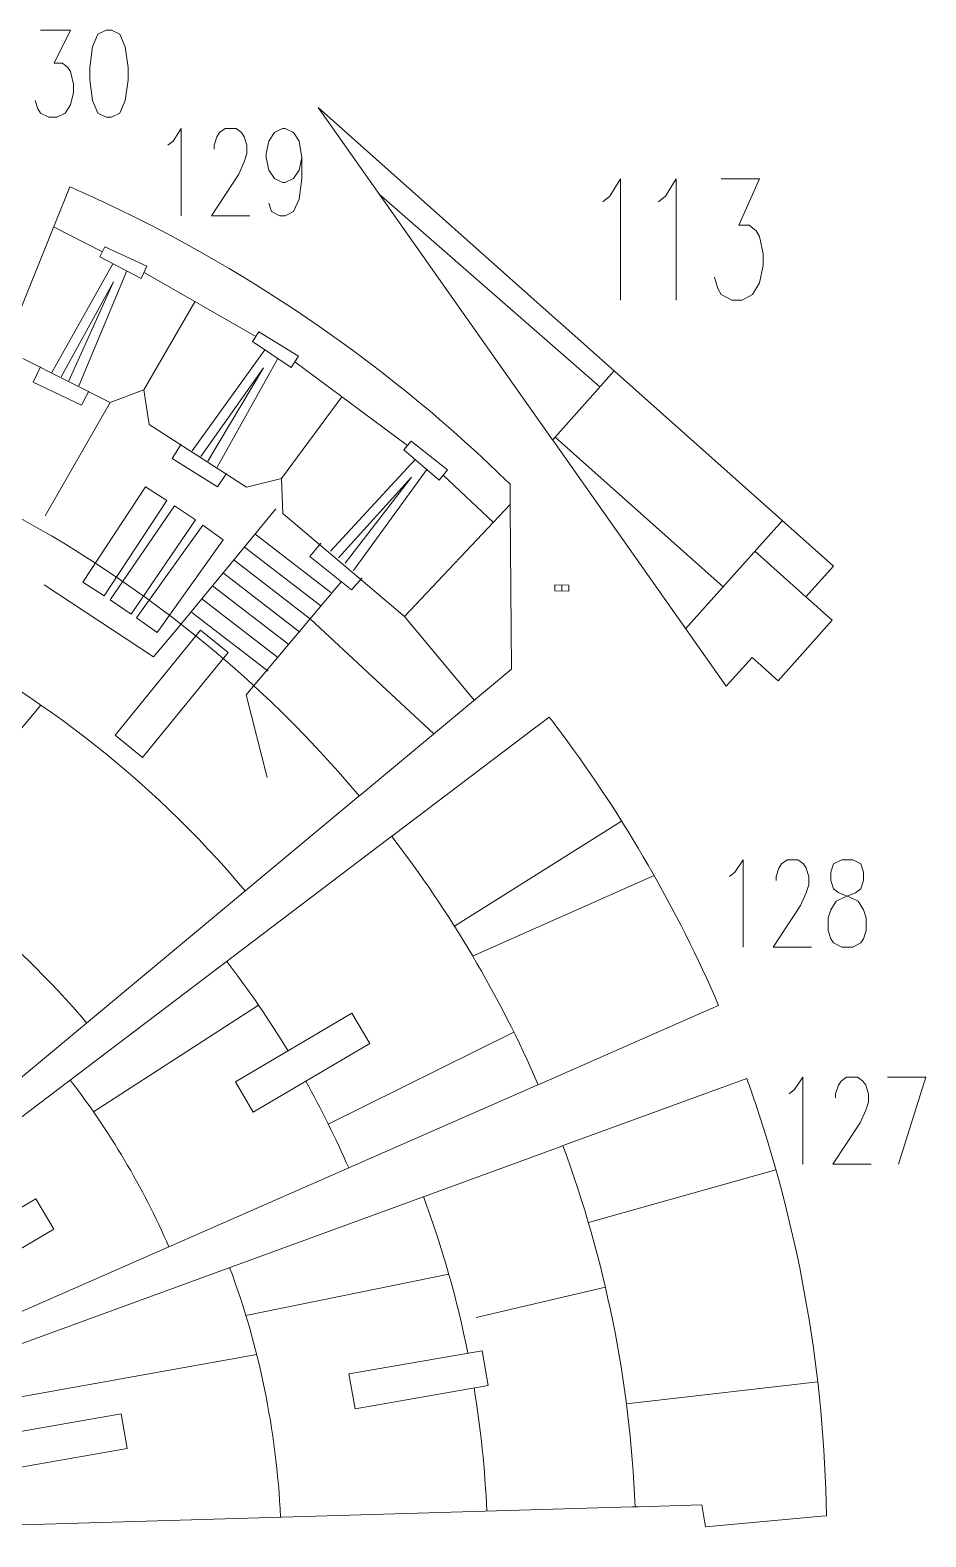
# Model space of a CAD drawing. Header units: millimetres. Extents: x -182 to 184, y -139 to 138.
# Drawn here: x 99.9 to 184.1, y -3.8 to 137.8 of the extents above; entities that cross this region are included whole.
import ezdxf

# ---------------------------------------------------------------- set-up
doc = ezdxf.new("R2010")
doc.units = ezdxf.units.MM
doc.header["$MEASUREMENT"] = 0
doc.layers.add('Layer 1', color=7, linetype='Continuous')

msp = doc.modelspace()

# ---------------------------------------------------------------- linework, layer by layer
at = {"layer": 'Layer 1', "color": 1, "lineweight": 9}
for points, knots in [([(100.8756, 137.7921), (100.8756, 137.7921), (103.6992, 137.7921), (103.6992, 137.7921), (103.6992, 137.7921), (103.6992, 137.7921), (102.1563, 134.6789), (102.1563, 134.6789), (102.1563, 134.6789), (102.1563, 134.6789), (102.9277, 134.6789), (102.9277, 134.6789), (102.9277, 134.6789), (102.9277, 134.6789), (103.4446, 134.2811), (103.4446, 134.2811), (103.4446, 134.2811), (103.4446, 134.2811), (103.6992, 133.8949), (103.6992, 133.8949), (103.6992, 133.8949), (103.6992, 133.8949), (103.9615, 132.7245), (103.9615, 132.7245), (103.9615, 132.7245), (103.9615, 132.7245), (103.9615, 131.9404), (103.9615, 131.9404), (103.9615, 131.9404), (103.9615, 131.9404), (103.6992, 130.77), (103.6992, 130.77), (103.6992, 130.77), (103.6992, 130.77), (103.19, 129.9977), (103.19, 129.9977), (103.19, 129.9977), (103.19, 129.9977), (102.4186, 129.5997), (102.4186, 129.5997), (102.4186, 129.5997), (102.4186, 129.5997), (101.6471, 129.5997), (101.6471, 129.5997), (101.6471, 129.5997), (101.6471, 129.5997), (100.8756, 129.9977), (100.8756, 129.9977), (100.8756, 129.9977), (100.8756, 129.9977), (100.6133, 130.3839), (100.6133, 130.3839), (100.6133, 130.3839), (100.6133, 130.3839), (100.3588, 131.168), (100.3588, 131.168)], [0, 0, 0, 0, 0.06666667, 0.06666667, 0.06666667, 0.06666667, 0.13333333, 0.13333333, 0.13333333, 0.13333333, 0.2, 0.2, 0.2, 0.2, 0.26666667, 0.26666667, 0.26666667, 0.26666667, 0.33333333, 0.33333333, 0.33333333, 0.33333333, 0.4, 0.4, 0.4, 0.4, 0.46666667, 0.46666667, 0.46666667, 0.46666667, 0.53333333, 0.53333333, 0.53333333, 0.53333333, 0.6, 0.6, 0.6, 0.6, 0.66666667, 0.66666667, 0.66666667, 0.66666667, 0.73333333, 0.73333333, 0.73333333, 0.73333333, 0.8, 0.8, 0.8, 0.8, 0.86666667, 0.86666667, 0.86666667, 0.86666667, 1, 1, 1, 1]), ([(107.0473, 137.7921), (107.0473, 137.7921), (106.2759, 137.4059), (106.2759, 137.4059), (106.2759, 137.4059), (106.2759, 137.4059), (105.759, 136.2355), (105.759, 136.2355), (105.759, 136.2355), (105.759, 136.2355), (105.5044, 134.2811), (105.5044, 134.2811), (105.5044, 134.2811), (105.5044, 134.2811), (105.5044, 133.1107), (105.5044, 133.1107), (105.5044, 133.1107), (105.5044, 133.1107), (105.759, 131.168), (105.759, 131.168), (105.759, 131.168), (105.759, 131.168), (106.2759, 129.9977), (106.2759, 129.9977), (106.2759, 129.9977), (106.2759, 129.9977), (107.0473, 129.5997), (107.0473, 129.5997), (107.0473, 129.5997), (107.0473, 129.5997), (107.5565, 129.5997), (107.5565, 129.5997), (107.5565, 129.5997), (107.5565, 129.5997), (108.328, 129.9977), (108.328, 129.9977), (108.328, 129.9977), (108.328, 129.9977), (108.8448, 131.168), (108.8448, 131.168), (108.8448, 131.168), (108.8448, 131.168), (109.0994, 133.1107), (109.0994, 133.1107), (109.0994, 133.1107), (109.0994, 133.1107), (109.0994, 134.2811), (109.0994, 134.2811), (109.0994, 134.2811), (109.0994, 134.2811), (108.8448, 136.2355), (108.8448, 136.2355), (108.8448, 136.2355), (108.8448, 136.2355), (108.328, 137.4059), (108.328, 137.4059), (108.328, 137.4059), (108.328, 137.4059), (107.5565, 137.7921), (107.5565, 137.7921), (107.5565, 137.7921), (107.5565, 137.7921), (107.0473, 137.7921), (107.0473, 137.7921)], [0, 0, 0, 0, 0.05882353, 0.05882353, 0.05882353, 0.05882353, 0.11764706, 0.11764706, 0.11764706, 0.11764706, 0.17647059, 0.17647059, 0.17647059, 0.17647059, 0.23529412, 0.23529412, 0.23529412, 0.23529412, 0.29411765, 0.29411765, 0.29411765, 0.29411765, 0.35294118, 0.35294118, 0.35294118, 0.35294118, 0.41176471, 0.41176471, 0.41176471, 0.41176471, 0.47058824, 0.47058824, 0.47058824, 0.47058824, 0.52941176, 0.52941176, 0.52941176, 0.52941176, 0.58823529, 0.58823529, 0.58823529, 0.58823529, 0.64705882, 0.64705882, 0.64705882, 0.64705882, 0.70588235, 0.70588235, 0.70588235, 0.70588235, 0.76470588, 0.76470588, 0.76470588, 0.76470588, 0.82352941, 0.82352941, 0.82352941, 0.82352941, 0.88235294, 0.88235294, 0.88235294, 0.88235294, 1, 1, 1, 1]), ([(112.8274, 126.9844), (112.8274, 126.9844), (113.3365, 127.3705), (113.3365, 127.3705), (113.3365, 127.3705), (113.3365, 127.3705), (114.108, 128.5409), (114.108, 128.5409), (114.108, 128.5409), (114.108, 128.5409), (114.108, 120.3486), (114.108, 120.3486)], [0, 0, 0, 0, 0.25, 0.25, 0.25, 0.25, 0.5, 0.5, 0.5, 0.5, 1, 1, 1, 1]), ([(117.1938, 126.5982), (117.1938, 126.5982), (117.1938, 126.9844), (117.1938, 126.9844), (117.1938, 126.9844), (117.1938, 126.9844), (117.4561, 127.7685), (117.4561, 127.7685), (117.4561, 127.7685), (117.4561, 127.7685), (117.7107, 128.1547), (117.7107, 128.1547), (117.7107, 128.1547), (117.7107, 128.1547), (118.2276, 128.5409), (118.2276, 128.5409), (118.2276, 128.5409), (118.2276, 128.5409), (119.2537, 128.5409), (119.2537, 128.5409), (119.2537, 128.5409), (119.2537, 128.5409), (119.7705, 128.1547), (119.7705, 128.1547), (119.7705, 128.1547), (119.7705, 128.1547), (120.0251, 127.7685), (120.0251, 127.7685), (120.0251, 127.7685), (120.0251, 127.7685), (120.2797, 126.9844), (120.2797, 126.9844), (120.2797, 126.9844), (120.2797, 126.9844), (120.2797, 126.2003), (120.2797, 126.2003), (120.2797, 126.2003), (120.2797, 126.2003), (120.0251, 125.4278), (120.0251, 125.4278), (120.0251, 125.4278), (120.0251, 125.4278), (119.5082, 124.2575), (119.5082, 124.2575), (119.5082, 124.2575), (119.5082, 124.2575), (116.9393, 120.3486), (116.9393, 120.3486), (116.9393, 120.3486), (116.9393, 120.3486), (120.542, 120.3486), (120.542, 120.3486)], [0, 0, 0, 0, 0.07142857, 0.07142857, 0.07142857, 0.07142857, 0.14285714, 0.14285714, 0.14285714, 0.14285714, 0.21428571, 0.21428571, 0.21428571, 0.21428571, 0.28571429, 0.28571429, 0.28571429, 0.28571429, 0.35714286, 0.35714286, 0.35714286, 0.35714286, 0.42857143, 0.42857143, 0.42857143, 0.42857143, 0.5, 0.5, 0.5, 0.5, 0.57142857, 0.57142857, 0.57142857, 0.57142857, 0.64285714, 0.64285714, 0.64285714, 0.64285714, 0.71428571, 0.71428571, 0.71428571, 0.71428571, 0.78571429, 0.78571429, 0.78571429, 0.78571429, 0.85714286, 0.85714286, 0.85714286, 0.85714286, 1, 1, 1, 1]), ([(125.4253, 125.814), (125.4253, 125.814), (125.1708, 124.6437), (125.1708, 124.6437), (125.1708, 124.6437), (125.1708, 124.6437), (124.6539, 123.8595), (124.6539, 123.8595), (124.6539, 123.8595), (124.6539, 123.8595), (123.8824, 123.4733), (123.8824, 123.4733), (123.8824, 123.4733), (123.8824, 123.4733), (123.6278, 123.4733), (123.6278, 123.4733), (123.6278, 123.4733), (123.6278, 123.4733), (122.8564, 123.8595), (122.8564, 123.8595), (122.8564, 123.8595), (122.8564, 123.8595), (122.3395, 124.6437), (122.3395, 124.6437), (122.3395, 124.6437), (122.3395, 124.6437), (122.0849, 125.814), (122.0849, 125.814), (122.0849, 125.814), (122.0849, 125.814), (122.0849, 126.2003), (122.0849, 126.2003), (122.0849, 126.2003), (122.0849, 126.2003), (122.3395, 127.3705), (122.3395, 127.3705), (122.3395, 127.3705), (122.3395, 127.3705), (122.8564, 128.1547), (122.8564, 128.1547), (122.8564, 128.1547), (122.8564, 128.1547), (123.6278, 128.5409), (123.6278, 128.5409), (123.6278, 128.5409), (123.6278, 128.5409), (123.8824, 128.5409), (123.8824, 128.5409), (123.8824, 128.5409), (123.8824, 128.5409), (124.6539, 128.1547), (124.6539, 128.1547), (124.6539, 128.1547), (124.6539, 128.1547), (125.1708, 127.3705), (125.1708, 127.3705), (125.1708, 127.3705), (125.1708, 127.3705), (125.4253, 125.814), (125.4253, 125.814), (125.4253, 125.814), (125.4253, 125.814), (125.4253, 123.8595), (125.4253, 123.8595), (125.4253, 123.8595), (125.4253, 123.8595), (125.1708, 121.9168), (125.1708, 121.9168), (125.1708, 121.9168), (125.1708, 121.9168), (124.6539, 120.7465), (124.6539, 120.7465), (124.6539, 120.7465), (124.6539, 120.7465), (123.8824, 120.3486), (123.8824, 120.3486), (123.8824, 120.3486), (123.8824, 120.3486), (123.3656, 120.3486), (123.3656, 120.3486), (123.3656, 120.3486), (123.3656, 120.3486), (122.5941, 120.7465), (122.5941, 120.7465), (122.5941, 120.7465), (122.5941, 120.7465), (122.3395, 121.5189), (122.3395, 121.5189)], [0, 0, 0, 0, 0.04347826, 0.04347826, 0.04347826, 0.04347826, 0.08695652, 0.08695652, 0.08695652, 0.08695652, 0.13043478, 0.13043478, 0.13043478, 0.13043478, 0.17391304, 0.17391304, 0.17391304, 0.17391304, 0.2173913, 0.2173913, 0.2173913, 0.2173913, 0.26086957, 0.26086957, 0.26086957, 0.26086957, 0.30434783, 0.30434783, 0.30434783, 0.30434783, 0.34782609, 0.34782609, 0.34782609, 0.34782609, 0.39130435, 0.39130435, 0.39130435, 0.39130435, 0.43478261, 0.43478261, 0.43478261, 0.43478261, 0.47826087, 0.47826087, 0.47826087, 0.47826087, 0.52173913, 0.52173913, 0.52173913, 0.52173913, 0.56521739, 0.56521739, 0.56521739, 0.56521739, 0.60869565, 0.60869565, 0.60869565, 0.60869565, 0.65217391, 0.65217391, 0.65217391, 0.65217391, 0.69565217, 0.69565217, 0.69565217, 0.69565217, 0.73913043, 0.73913043, 0.73913043, 0.73913043, 0.7826087, 0.7826087, 0.7826087, 0.7826087, 0.82608696, 0.82608696, 0.82608696, 0.82608696, 0.86956522, 0.86956522, 0.86956522, 0.86956522, 0.91304348, 0.91304348, 0.91304348, 0.91304348, 1, 1, 1, 1]), ([(153.7302, 121.638), (153.7302, 121.638), (154.3881, 122.1916), (154.3881, 122.1916), (154.3881, 122.1916), (154.3881, 122.1916), (155.3701, 123.8201), (155.3701, 123.8201), (155.3701, 123.8201), (155.3701, 123.8201), (155.3701, 112.4207), (155.3701, 112.4207)], [0, 0, 0, 0, 0.25, 0.25, 0.25, 0.25, 0.5, 0.5, 0.5, 0.5, 1, 1, 1, 1]), ([(158.9641, 121.638), (158.9641, 121.638), (159.622, 122.1916), (159.622, 122.1916), (159.622, 122.1916), (159.622, 122.1916), (160.6039, 123.8201), (160.6039, 123.8201), (160.6039, 123.8201), (160.6039, 123.8201), (160.6039, 112.4207), (160.6039, 112.4207)], [0, 0, 0, 0, 0.25, 0.25, 0.25, 0.25, 0.5, 0.5, 0.5, 0.5, 1, 1, 1, 1]), ([(164.8559, 123.8201), (164.8559, 123.8201), (168.4597, 123.8201), (168.4597, 123.8201), (168.4597, 123.8201), (168.4597, 123.8201), (166.4957, 119.472), (166.4957, 119.472), (166.4957, 119.472), (166.4957, 119.472), (167.4777, 119.472), (167.4777, 119.472), (167.4777, 119.472), (167.4777, 119.472), (168.1356, 118.9346), (168.1356, 118.9346), (168.1356, 118.9346), (168.1356, 118.9346), (168.4597, 118.381), (168.4597, 118.381), (168.4597, 118.381), (168.4597, 118.381), (168.7837, 116.7524), (168.7837, 116.7524), (168.7837, 116.7524), (168.7837, 116.7524), (168.7837, 115.6777), (168.7837, 115.6777), (168.7837, 115.6777), (168.7837, 115.6777), (168.4597, 114.0492), (168.4597, 114.0492), (168.4597, 114.0492), (168.4597, 114.0492), (167.8018, 112.9581), (167.8018, 112.9581), (167.8018, 112.9581), (167.8018, 112.9581), (166.8198, 112.4207), (166.8198, 112.4207), (166.8198, 112.4207), (166.8198, 112.4207), (165.8379, 112.4207), (165.8379, 112.4207), (165.8379, 112.4207), (165.8379, 112.4207), (164.8559, 112.9581), (164.8559, 112.9581), (164.8559, 112.9581), (164.8559, 112.9581), (164.5318, 113.4955), (164.5318, 113.4955), (164.5318, 113.4955), (164.5318, 113.4955), (164.2078, 114.5866), (164.2078, 114.5866)], [0, 0, 0, 0, 0.06666667, 0.06666667, 0.06666667, 0.06666667, 0.13333333, 0.13333333, 0.13333333, 0.13333333, 0.2, 0.2, 0.2, 0.2, 0.26666667, 0.26666667, 0.26666667, 0.26666667, 0.33333333, 0.33333333, 0.33333333, 0.33333333, 0.4, 0.4, 0.4, 0.4, 0.46666667, 0.46666667, 0.46666667, 0.46666667, 0.53333333, 0.53333333, 0.53333333, 0.53333333, 0.6, 0.6, 0.6, 0.6, 0.66666667, 0.66666667, 0.66666667, 0.66666667, 0.73333333, 0.73333333, 0.73333333, 0.73333333, 0.8, 0.8, 0.8, 0.8, 0.86666667, 0.86666667, 0.86666667, 0.86666667, 1, 1, 1, 1]), ([(106.4379, 116.4852), (106.4379, 116.4852), (106.9321, 117.4316), (106.9321, 117.4316), (106.9321, 117.4316), (106.9321, 117.4316), (110.878, 115.5987), (110.878, 115.5987), (110.878, 115.5987), (110.878, 115.5987), (110.3297, 114.4524), (110.3297, 114.4524), (110.3297, 114.4524), (110.3297, 114.4524), (106.4379, 116.4852), (106.4379, 116.4852)], [0, 0, 0, 0, 0.2, 0.2, 0.2, 0.2, 0.4, 0.4, 0.4, 0.4, 0.6, 0.6, 0.6, 0.6, 1, 1, 1, 1]), ([(120.803, 108.5384), (120.803, 108.5384), (121.4006, 109.4231), (121.4006, 109.4231), (121.4006, 109.4231), (121.4006, 109.4231), (125.115, 107.1574), (125.115, 107.1574), (125.115, 107.1574), (125.115, 107.1574), (124.4411, 106.0801), (124.4411, 106.0801), (124.4411, 106.0801), (124.4411, 106.0801), (120.803, 108.5384), (120.803, 108.5384)], [0, 0, 0, 0, 0.2, 0.2, 0.2, 0.2, 0.4, 0.4, 0.4, 0.4, 0.6, 0.6, 0.6, 0.6, 1, 1, 1, 1]), ([(105.4145, 103.8664), (105.4145, 103.8664), (104.7161, 102.5423), (104.7161, 102.5423), (104.7161, 102.5423), (104.7161, 102.5423), (100.1785, 104.69), (100.1785, 104.69), (100.1785, 104.69), (100.1785, 104.69), (100.8709, 106.1415), (100.8709, 106.1415)], [0, 0, 0, 0, 0.25, 0.25, 0.25, 0.25, 0.5, 0.5, 0.5, 0.5, 1, 1, 1, 1]), ([(135.011, 98.3557), (135.011, 98.3557), (135.7104, 99.1624), (135.7104, 99.1624), (135.7104, 99.1624), (135.7104, 99.1624), (139.1264, 96.4676), (139.1264, 96.4676), (139.1264, 96.4676), (139.1264, 96.4676), (138.3281, 95.4789), (138.3281, 95.4789), (138.3281, 95.4789), (138.3281, 95.4789), (135.011, 98.3557), (135.011, 98.3557)], [0, 0, 0, 0, 0.2, 0.2, 0.2, 0.2, 0.4, 0.4, 0.4, 0.4, 0.6, 0.6, 0.6, 0.6, 1, 1, 1, 1]), ([(118.3648, 96.115), (118.3648, 96.115), (117.5217, 94.8781), (117.5217, 94.8781), (117.5217, 94.8781), (117.5217, 94.8781), (113.2549, 97.5232), (113.2549, 97.5232), (113.2549, 97.5232), (113.2549, 97.5232), (114.1063, 98.8875), (114.1063, 98.8875)], [0, 0, 0, 0, 0.25, 0.25, 0.25, 0.25, 0.5, 0.5, 0.5, 0.5, 1, 1, 1, 1]), ([(112.7328, 93.5731), (112.7328, 93.5731), (110.7413, 94.8788), (110.7413, 94.8788), (110.7413, 94.8788), (110.7413, 94.8788), (104.8659, 85.9176), (104.8659, 85.9176), (104.8659, 85.9176), (104.8659, 85.9176), (106.8573, 84.6119), (106.8573, 84.6119), (106.8573, 84.6119), (106.8573, 84.6119), (112.7328, 93.5731), (112.7328, 93.5731)], [0, 0, 0, 0, 0.2, 0.2, 0.2, 0.2, 0.4, 0.4, 0.4, 0.4, 0.6, 0.6, 0.6, 0.6, 1, 1, 1, 1]), ([(122.9967, 92.8028), (122.9967, 92.8028), (113.7141, 81.5012), (113.7141, 81.5012), (113.7141, 81.5012), (113.7141, 81.5012), (111.479, 78.886), (111.479, 78.886), (111.479, 78.886), (111.479, 78.886), (101.2104, 85.6422), (101.2104, 85.6422)], [0, 0, 0, 0, 0.25, 0.25, 0.25, 0.25, 0.5, 0.5, 0.5, 0.5, 1, 1, 1, 1]), ([(115.4321, 91.7487), (115.4321, 91.7487), (113.4653, 93.0911), (113.4653, 93.0911), (113.4653, 93.0911), (113.4653, 93.0911), (107.4246, 84.2404), (107.4246, 84.2404), (107.4246, 84.2404), (107.4246, 84.2404), (109.3915, 82.898), (109.3915, 82.898), (109.3915, 82.898), (109.3915, 82.898), (115.4321, 91.7487), (115.4321, 91.7487)], [0, 0, 0, 0, 0.2, 0.2, 0.2, 0.2, 0.4, 0.4, 0.4, 0.4, 0.6, 0.6, 0.6, 0.6, 1, 1, 1, 1]), ([(123.6386, 92.3446), (123.6386, 92.3446), (135.0804, 82.6649), (135.0804, 82.6649), (135.0804, 82.6649), (135.0804, 82.6649), (141.6306, 74.8032), (141.6306, 74.8032)], [0, 0, 0, 0, 0.33333333, 0.33333333, 0.33333333, 0.33333333, 1, 1, 1, 1]), ([(131.1008, 86.3143), (131.1008, 86.3143), (130.1155, 85.1874), (130.1155, 85.1874), (130.1155, 85.1874), (130.1155, 85.1874), (126.1966, 88.3251), (126.1966, 88.3251), (126.1966, 88.3251), (126.1966, 88.3251), (127.2055, 89.5774), (127.2055, 89.5774)], [0, 0, 0, 0, 0.25, 0.25, 0.25, 0.25, 0.5, 0.5, 0.5, 0.5, 1, 1, 1, 1]), ([(129.1474, 85.9625), (129.1474, 85.9625), (120.1926, 75.32), (120.1926, 75.32), (120.1926, 75.32), (120.1926, 75.32), (122.1831, 67.548), (122.1831, 67.548)], [0, 0, 0, 0, 0.33333333, 0.33333333, 0.33333333, 0.33333333, 1, 1, 1, 1]), ([(165.636, 58.2429), (165.636, 58.2429), (166.1451, 58.6291), (166.1451, 58.6291), (166.1451, 58.6291), (166.1451, 58.6291), (166.9166, 59.7995), (166.9166, 59.7995), (166.9166, 59.7995), (166.9166, 59.7995), (166.9166, 51.6071), (166.9166, 51.6071)], [0, 0, 0, 0, 0.25, 0.25, 0.25, 0.25, 0.5, 0.5, 0.5, 0.5, 1, 1, 1, 1]), ([(170.0024, 57.8567), (170.0024, 57.8567), (170.0024, 58.2429), (170.0024, 58.2429), (170.0024, 58.2429), (170.0024, 58.2429), (170.2647, 59.027), (170.2647, 59.027), (170.2647, 59.027), (170.2647, 59.027), (170.5193, 59.4133), (170.5193, 59.4133), (170.5193, 59.4133), (170.5193, 59.4133), (171.0362, 59.7995), (171.0362, 59.7995), (171.0362, 59.7995), (171.0362, 59.7995), (172.0623, 59.7995), (172.0623, 59.7995), (172.0623, 59.7995), (172.0623, 59.7995), (172.5791, 59.4133), (172.5791, 59.4133), (172.5791, 59.4133), (172.5791, 59.4133), (172.8337, 59.027), (172.8337, 59.027), (172.8337, 59.027), (172.8337, 59.027), (173.0883, 58.2429), (173.0883, 58.2429), (173.0883, 58.2429), (173.0883, 58.2429), (173.0883, 57.4588), (173.0883, 57.4588), (173.0883, 57.4588), (173.0883, 57.4588), (172.8337, 56.6864), (172.8337, 56.6864), (172.8337, 56.6864), (172.8337, 56.6864), (172.3168, 55.516), (172.3168, 55.516), (172.3168, 55.516), (172.3168, 55.516), (169.7479, 51.6071), (169.7479, 51.6071), (169.7479, 51.6071), (169.7479, 51.6071), (173.3506, 51.6071), (173.3506, 51.6071)], [0, 0, 0, 0, 0.07142857, 0.07142857, 0.07142857, 0.07142857, 0.14285714, 0.14285714, 0.14285714, 0.14285714, 0.21428571, 0.21428571, 0.21428571, 0.21428571, 0.28571429, 0.28571429, 0.28571429, 0.28571429, 0.35714286, 0.35714286, 0.35714286, 0.35714286, 0.42857143, 0.42857143, 0.42857143, 0.42857143, 0.5, 0.5, 0.5, 0.5, 0.57142857, 0.57142857, 0.57142857, 0.57142857, 0.64285714, 0.64285714, 0.64285714, 0.64285714, 0.71428571, 0.71428571, 0.71428571, 0.71428571, 0.78571429, 0.78571429, 0.78571429, 0.78571429, 0.85714286, 0.85714286, 0.85714286, 0.85714286, 1, 1, 1, 1]), ([(176.1742, 59.7995), (176.1742, 59.7995), (175.4027, 59.4133), (175.4027, 59.4133), (175.4027, 59.4133), (175.4027, 59.4133), (175.1481, 58.6291), (175.1481, 58.6291), (175.1481, 58.6291), (175.1481, 58.6291), (175.1481, 57.8567), (175.1481, 57.8567), (175.1481, 57.8567), (175.1481, 57.8567), (175.4027, 57.0726), (175.4027, 57.0726), (175.4027, 57.0726), (175.4027, 57.0726), (175.9196, 56.6864), (175.9196, 56.6864), (175.9196, 56.6864), (175.9196, 56.6864), (176.9456, 56.2885), (176.9456, 56.2885), (176.9456, 56.2885), (176.9456, 56.2885), (177.7171, 55.9023), (177.7171, 55.9023), (177.7171, 55.9023), (177.7171, 55.9023), (178.2339, 55.1181), (178.2339, 55.1181), (178.2339, 55.1181), (178.2339, 55.1181), (178.4885, 54.3457), (178.4885, 54.3457), (178.4885, 54.3457), (178.4885, 54.3457), (178.4885, 53.1754), (178.4885, 53.1754), (178.4885, 53.1754), (178.4885, 53.1754), (178.2339, 52.3913), (178.2339, 52.3913), (178.2339, 52.3913), (178.2339, 52.3913), (177.9794, 52.0051), (177.9794, 52.0051), (177.9794, 52.0051), (177.9794, 52.0051), (177.2079, 51.6071), (177.2079, 51.6071), (177.2079, 51.6071), (177.2079, 51.6071), (176.1742, 51.6071), (176.1742, 51.6071), (176.1742, 51.6071), (176.1742, 51.6071), (175.4027, 52.0051), (175.4027, 52.0051), (175.4027, 52.0051), (175.4027, 52.0051), (175.1481, 52.3913), (175.1481, 52.3913), (175.1481, 52.3913), (175.1481, 52.3913), (174.8935, 53.1754), (174.8935, 53.1754), (174.8935, 53.1754), (174.8935, 53.1754), (174.8935, 54.3457), (174.8935, 54.3457), (174.8935, 54.3457), (174.8935, 54.3457), (175.1481, 55.1181), (175.1481, 55.1181), (175.1481, 55.1181), (175.1481, 55.1181), (175.665, 55.9023), (175.665, 55.9023), (175.665, 55.9023), (175.665, 55.9023), (176.4364, 56.2885), (176.4364, 56.2885), (176.4364, 56.2885), (176.4364, 56.2885), (177.4625, 56.6864), (177.4625, 56.6864), (177.4625, 56.6864), (177.4625, 56.6864), (177.9794, 57.0726), (177.9794, 57.0726), (177.9794, 57.0726), (177.9794, 57.0726), (178.2339, 57.8567), (178.2339, 57.8567), (178.2339, 57.8567), (178.2339, 57.8567), (178.2339, 58.6291), (178.2339, 58.6291), (178.2339, 58.6291), (178.2339, 58.6291), (177.9794, 59.4133), (177.9794, 59.4133), (177.9794, 59.4133), (177.9794, 59.4133), (177.2079, 59.7995), (177.2079, 59.7995), (177.2079, 59.7995), (177.2079, 59.7995), (176.1742, 59.7995), (176.1742, 59.7995)], [0, 0, 0, 0, 0.03448276, 0.03448276, 0.03448276, 0.03448276, 0.06896552, 0.06896552, 0.06896552, 0.06896552, 0.10344828, 0.10344828, 0.10344828, 0.10344828, 0.13793103, 0.13793103, 0.13793103, 0.13793103, 0.17241379, 0.17241379, 0.17241379, 0.17241379, 0.20689655, 0.20689655, 0.20689655, 0.20689655, 0.24137931, 0.24137931, 0.24137931, 0.24137931, 0.27586207, 0.27586207, 0.27586207, 0.27586207, 0.31034483, 0.31034483, 0.31034483, 0.31034483, 0.34482759, 0.34482759, 0.34482759, 0.34482759, 0.37931034, 0.37931034, 0.37931034, 0.37931034, 0.4137931, 0.4137931, 0.4137931, 0.4137931, 0.44827586, 0.44827586, 0.44827586, 0.44827586, 0.48275862, 0.48275862, 0.48275862, 0.48275862, 0.51724138, 0.51724138, 0.51724138, 0.51724138, 0.55172414, 0.55172414, 0.55172414, 0.55172414, 0.5862069, 0.5862069, 0.5862069, 0.5862069, 0.62068966, 0.62068966, 0.62068966, 0.62068966, 0.65517241, 0.65517241, 0.65517241, 0.65517241, 0.68965517, 0.68965517, 0.68965517, 0.68965517, 0.72413793, 0.72413793, 0.72413793, 0.72413793, 0.75862069, 0.75862069, 0.75862069, 0.75862069, 0.79310345, 0.79310345, 0.79310345, 0.79310345, 0.82758621, 0.82758621, 0.82758621, 0.82758621, 0.86206897, 0.86206897, 0.86206897, 0.86206897, 0.89655172, 0.89655172, 0.89655172, 0.89655172, 0.93103448, 0.93103448, 0.93103448, 0.93103448, 1, 1, 1, 1]), ([(171.2329, 37.8233), (171.2329, 37.8233), (171.742, 38.2095), (171.742, 38.2095), (171.742, 38.2095), (171.742, 38.2095), (172.5135, 39.3798), (172.5135, 39.3798), (172.5135, 39.3798), (172.5135, 39.3798), (172.5135, 31.1875), (172.5135, 31.1875)], [0, 0, 0, 0, 0.25, 0.25, 0.25, 0.25, 0.5, 0.5, 0.5, 0.5, 1, 1, 1, 1]), ([(175.5993, 37.4371), (175.5993, 37.4371), (175.5993, 37.8233), (175.5993, 37.8233), (175.5993, 37.8233), (175.5993, 37.8233), (175.8616, 38.6074), (175.8616, 38.6074), (175.8616, 38.6074), (175.8616, 38.6074), (176.1162, 38.9936), (176.1162, 38.9936), (176.1162, 38.9936), (176.1162, 38.9936), (176.6331, 39.3798), (176.6331, 39.3798), (176.6331, 39.3798), (176.6331, 39.3798), (177.6592, 39.3798), (177.6592, 39.3798), (177.6592, 39.3798), (177.6592, 39.3798), (178.176, 38.9936), (178.176, 38.9936), (178.176, 38.9936), (178.176, 38.9936), (178.4306, 38.6074), (178.4306, 38.6074), (178.4306, 38.6074), (178.4306, 38.6074), (178.6852, 37.8233), (178.6852, 37.8233), (178.6852, 37.8233), (178.6852, 37.8233), (178.6852, 37.0391), (178.6852, 37.0391), (178.6852, 37.0391), (178.6852, 37.0391), (178.4306, 36.2667), (178.4306, 36.2667), (178.4306, 36.2667), (178.4306, 36.2667), (177.9137, 35.0964), (177.9137, 35.0964), (177.9137, 35.0964), (177.9137, 35.0964), (175.3448, 31.1875), (175.3448, 31.1875), (175.3448, 31.1875), (175.3448, 31.1875), (178.9475, 31.1875), (178.9475, 31.1875)], [0, 0, 0, 0, 0.07142857, 0.07142857, 0.07142857, 0.07142857, 0.14285714, 0.14285714, 0.14285714, 0.14285714, 0.21428571, 0.21428571, 0.21428571, 0.21428571, 0.28571429, 0.28571429, 0.28571429, 0.28571429, 0.35714286, 0.35714286, 0.35714286, 0.35714286, 0.42857143, 0.42857143, 0.42857143, 0.42857143, 0.5, 0.5, 0.5, 0.5, 0.57142857, 0.57142857, 0.57142857, 0.57142857, 0.64285714, 0.64285714, 0.64285714, 0.64285714, 0.71428571, 0.71428571, 0.71428571, 0.71428571, 0.78571429, 0.78571429, 0.78571429, 0.78571429, 0.85714286, 0.85714286, 0.85714286, 0.85714286, 1, 1, 1, 1]), ([(180.4904, 39.3798), (180.4904, 39.3798), (184.0854, 39.3798), (184.0854, 39.3798), (184.0854, 39.3798), (184.0854, 39.3798), (181.5165, 31.1875), (181.5165, 31.1875)], [0, 0, 0, 0, 0.33333333, 0.33333333, 0.33333333, 0.33333333, 1, 1, 1, 1]), ([(67.3192, 3.8763), (67.3192, 3.8763), (76.6326, -7.7653), (76.6326, -7.7653), (76.6326, -7.7653), (76.6326, -7.7653), (109.9947, -7.8283), (109.9947, -7.8283)], [0, 0, 0, 0, 0.33333333, 0.33333333, 0.33333333, 0.33333333, 1, 1, 1, 1])]:
    msp.add_open_spline(points, degree=3, knots=knots, dxfattribs=at)
at = {"layer": 'Layer 1', "lineweight": 9}
for points, knots in [([(149.5369, 110.4234), (149.5369, 110.4234), (126.956, 130.5167), (126.956, 130.5167), (126.956, 130.5167), (126.956, 130.5167), (148.8424, 99.489), (148.8424, 99.489)], [0, 0, 0, 0, 0.33333333, 0.33333333, 0.33333333, 0.33333333, 1, 1, 1, 1]), ([(145.018, 93.4714), (145.018, 93.4714), (145.0057, 95.1192), (145.0057, 95.1192), (145.0057, 95.1192), (133.912, 105.9749), (121.0904, 114.8883), (107.0687, 121.5009), (107.0687, 121.5009), (106.7355, 121.6579), (106.4016, 121.8138), (106.0672, 121.9682), (106.0672, 121.9682), (105.2604, 122.341), (104.4429, 122.7088), (103.6285, 123.0664), (103.6285, 123.0664), (103.6285, 123.0664), (102.2112, 119.5563), (102.2112, 119.5563)], [0, 0, 0, 0, 0.16666667, 0.16666667, 0.16666667, 0.16666667, 0.33333333, 0.33333333, 0.33333333, 0.33333333, 0.5, 0.5, 0.5, 0.5, 0.66666667, 0.66666667, 0.66666667, 0.66666667, 1, 1, 1, 1]), ([(173.8371, 83.6098), (173.8371, 83.6098), (172.8137, 84.5205), (172.8137, 84.5205), (172.8137, 84.5205), (172.8137, 84.5205), (175.3913, 87.4173), (175.3913, 87.4173), (175.3913, 87.4173), (175.3913, 87.4173), (149.9569, 110.0497), (149.9569, 110.0497)], [0, 0, 0, 0, 0.25, 0.25, 0.25, 0.25, 0.5, 0.5, 0.5, 0.5, 1, 1, 1, 1]), ([(149.1665, 99.0295), (149.1665, 99.0295), (165.3318, 76.1124), (165.3318, 76.1124), (165.3318, 76.1124), (165.3318, 76.1124), (167.7482, 78.828), (167.7482, 78.828), (167.7482, 78.828), (167.7482, 78.828), (168.5985, 78.0714), (168.5985, 78.0714)], [0, 0, 0, 0, 0.25, 0.25, 0.25, 0.25, 0.5, 0.5, 0.5, 0.5, 1, 1, 1, 1]), ([(144.4342, 77.1391), (144.4342, 77.1391), (145.1353, 77.7233), (145.1353, 77.7233), (145.1353, 77.7233), (145.1353, 77.7233), (145.0222, 92.9088), (145.0222, 92.9088)], [0, 0, 0, 0, 0.33333333, 0.33333333, 0.33333333, 0.33333333, 1, 1, 1, 1]), ([(169.0185, 77.6976), (169.0185, 77.6976), (170.215, 76.633), (170.215, 76.633), (170.215, 76.633), (170.215, 76.633), (175.2804, 82.3255), (175.2804, 82.3255), (175.2804, 82.3255), (175.2804, 82.3255), (174.2571, 83.2361), (174.2571, 83.2361)], [0, 0, 0, 0, 0.25, 0.25, 0.25, 0.25, 0.5, 0.5, 0.5, 0.5, 1, 1, 1, 1]), ([(110.4626, 69.4172), (110.4626, 69.4172), (107.8846, 71.5144), (107.8846, 71.5144), (107.8846, 71.5144), (107.8846, 71.5144), (115.925, 81.3984), (115.925, 81.3984), (115.925, 81.3984), (115.925, 81.3984), (118.503, 79.3013), (118.503, 79.3013), (118.503, 79.3013), (118.503, 79.3013), (110.4626, 69.4172), (110.4626, 69.4172)], [0, 0, 0, 0, 0.2, 0.2, 0.2, 0.2, 0.4, 0.4, 0.4, 0.4, 0.6, 0.6, 0.6, 0.6, 1, 1, 1, 1]), ([(163.164, 45.4761), (163.164, 45.4761), (164.6099, 46.111), (164.6099, 46.111), (164.6099, 46.111), (160.7058, 55.1609), (155.7657, 63.7229), (149.8881, 71.6287), (149.8881, 71.6287), (149.4881, 72.1665), (149.0888, 72.6953), (148.6803, 73.2269), (148.6803, 73.2269), (148.6803, 73.2269), (147.7626, 72.5314), (147.7626, 72.5314)], [0, 0, 0, 0, 0.2, 0.2, 0.2, 0.2, 0.4, 0.4, 0.4, 0.4, 0.6, 0.6, 0.6, 0.6, 1, 1, 1, 1]), ([(131.8185, 42.5312), (131.8185, 42.5312), (120.8682, 36.0984), (120.8682, 36.0984), (120.8682, 36.0984), (120.8682, 36.0984), (119.1956, 38.9455), (119.1956, 38.9455), (119.1956, 38.9455), (119.1956, 38.9455), (130.1459, 45.3783), (130.1459, 45.3783), (130.1459, 45.3783), (130.1459, 45.3783), (131.8185, 42.5312), (131.8185, 42.5312)], [0, 0, 0, 0, 0.2, 0.2, 0.2, 0.2, 0.4, 0.4, 0.4, 0.4, 0.6, 0.6, 0.6, 0.6, 1, 1, 1, 1]), ([(173.8359, -1.931), (173.8359, -1.931), (174.7384, -1.847), (174.7384, -1.847), (174.7384, -1.847), (174.5362, 11.3511), (172.2833, 24.4286), (168.0626, 36.9243), (168.0626, 36.9243), (167.7837, 37.7592), (167.5474, 38.4222), (167.251, 39.2517), (167.251, 39.2517), (167.251, 39.2517), (166.3201, 38.9114), (166.3201, 38.9114)], [0, 0, 0, 0, 0.2, 0.2, 0.2, 0.2, 0.4, 0.4, 0.4, 0.4, 0.6, 0.6, 0.6, 0.6, 1, 1, 1, 1]), ([(91.1616, 18.6469), (91.1616, 18.6469), (89.489, 21.494), (89.489, 21.494), (89.489, 21.494), (89.489, 21.494), (100.4393, 27.9268), (100.4393, 27.9268), (100.4393, 27.9268), (100.4393, 27.9268), (102.1118, 25.0798), (102.1118, 25.0798), (102.1118, 25.0798), (102.1118, 25.0798), (91.1616, 18.6469), (91.1616, 18.6469)], [0, 0, 0, 0, 0.2, 0.2, 0.2, 0.2, 0.4, 0.4, 0.4, 0.4, 0.6, 0.6, 0.6, 0.6, 1, 1, 1, 1]), ([(130.4334, 8.2072), (130.4334, 8.2072), (129.862, 11.4736), (129.862, 11.4736), (129.862, 11.4736), (129.862, 11.4736), (142.3834, 13.6642), (142.3834, 13.6642), (142.3834, 13.6642), (142.3834, 13.6642), (142.9548, 10.3977), (142.9548, 10.3977), (142.9548, 10.3977), (142.9548, 10.3977), (130.4334, 8.2072), (130.4334, 8.2072)], [0, 0, 0, 0, 0.2, 0.2, 0.2, 0.2, 0.4, 0.4, 0.4, 0.4, 0.6, 0.6, 0.6, 0.6, 1, 1, 1, 1]), ([(96.4881, 2.2688), (96.4881, 2.2688), (95.9166, 5.5352), (95.9166, 5.5352), (95.9166, 5.5352), (95.9166, 5.5352), (108.4574, 7.7291), (108.4574, 7.7291), (108.4574, 7.7291), (108.4574, 7.7291), (109.0288, 4.4627), (109.0288, 4.4627), (109.0288, 4.4627), (109.0288, 4.4627), (96.4881, 2.2688), (96.4881, 2.2688)], [0, 0, 0, 0, 0.2, 0.2, 0.2, 0.2, 0.4, 0.4, 0.4, 0.4, 0.6, 0.6, 0.6, 0.6, 1, 1, 1, 1]), ([(157.0402, -1.003), (157.0402, -1.003), (163.0177, -0.8286), (163.0177, -0.8286), (163.0177, -0.8286), (163.0177, -0.8286), (163.3808, -2.9046), (163.3808, -2.9046), (163.3808, -2.9046), (163.3808, -2.9046), (173.2763, -1.9831), (173.2763, -1.9831)], [0, 0, 0, 0, 0.25, 0.25, 0.25, 0.25, 0.5, 0.5, 0.5, 0.5, 1, 1, 1, 1])]:
    msp.add_open_spline(points, degree=3, knots=knots, dxfattribs=at)
at = {"layer": 'Layer 1', "color": 5, "lineweight": 9}
for points in [[(153.4551, 104.2609), (153.4551, 104.2609), (132.6805, 122.4011), (132.6805, 122.4011)], [(102.1059, 119.2957), (102.1059, 119.2957), (106.685, 116.9584), (106.685, 116.9584)], [(110.6039, 115.0255), (110.6039, 115.0255), (121.1018, 108.9807), (121.1018, 108.9807)], [(115.3709, 112.2558), (115.3709, 112.2558), (110.5865, 103.9661), (110.5865, 103.9661)], [(124.7781, 106.6187), (124.7781, 106.6187), (135.3607, 98.759), (135.3607, 98.759)], [(149.0044, 99.2592), (149.0044, 99.2592), (154.7841, 105.7543), (154.7841, 105.7543)], [(101.3015, 92.15), (101.3015, 92.15), (107.4096, 102.7973), (107.4096, 102.7973)], [(129.2028, 103.3297), (129.2028, 103.3297), (123.5152, 95.6316), (123.5152, 95.6316)], [(165.0282, 85.4628), (165.0282, 85.4628), (149.2339, 99.5171), (149.2339, 99.5171)], [(92.3867, 95.2257), (107.2811, 88.3258), (120.3903, 78.2244), (130.8305, 65.8049)], [(138.7273, 95.9732), (138.7273, 95.9732), (143.4429, 91.5199), (143.4429, 91.5199)], [(145.0201, 93.1901), (145.0201, 93.1901), (135.0804, 82.6649), (135.0804, 82.6649)], [(170.5955, 91.6848), (170.5955, 91.6848), (161.5097, 81.5307), (161.5097, 81.5307)], [(128.1669, 84.9278), (128.1669, 84.9278), (121.0105, 90.45), (121.0105, 90.45)], [(126.2334, 82.4396), (126.2334, 82.4396), (119.077, 87.9618), (119.077, 87.9618)], [(127.2066, 83.6787), (127.2066, 83.6787), (120.0502, 89.2009), (120.0502, 89.2009)], [(172.8136, 84.5205), (172.8136, 84.5205), (168.0216, 88.8083), (168.0216, 88.8083)], [(125.2388, 81.2174), (125.2388, 81.2174), (118.0824, 86.7397), (118.0824, 86.7397)], [(124.1966, 80.0311), (124.1966, 80.0311), (117.0402, 85.5533), (117.0402, 85.5533)], [(123.1828, 78.8237), (123.1828, 78.8237), (116.0264, 84.3459), (116.0264, 84.3459)], [(87.1566, 82.2729), (99.9073, 76.2553), (111.1381, 67.5459), (120.1161, 56.8779)], [(122.2657, 77.5413), (122.2657, 77.5413), (115.1093, 83.0635), (115.1093, 83.0635)], [(126.2333, 82.4396), (126.2333, 82.4396), (137.8528, 71.6557), (137.8528, 71.6557)], [(100.8954, 74.355), (100.8954, 74.355), (88.3705, 59.4096), (88.3705, 59.4096)], [(79.8794, 64.2504), (89.6515, 59.4679), (98.2733, 52.6967), (105.2171, 44.4643)], [(139.7778, 53.5598), (139.7778, 53.5598), (155.4932, 63.441), (155.4932, 63.441)], [(133.8813, 62.0109), (139.3739, 54.8667), (144.0175, 47.0355), (147.6612, 38.6687)], [(141.4861, 50.7618), (141.4861, 50.7618), (158.5383, 58.3372), (158.5383, 58.3372)], [(118.3723, 50.2569), (120.4445, 47.5688), (122.3709, 44.7624), (124.1395, 41.8498)], [(105.847, 36.1277), (105.847, 36.1277), (121.3726, 46.1334), (121.3726, 46.1334)], [(127.9228, 34.9705), (127.9228, 34.9705), (145.3622, 43.6113), (145.3622, 43.6113)], [(103.6595, 39.1063), (107.3675, 34.3149), (110.4944, 29.0506), (112.9342, 23.4198)], [(125.8022, 38.9969), (127.2777, 36.3568), (128.6266, 33.6362), (129.8402, 30.8434)], [(149.9695, 32.935), (153.9112, 22.2926), (156.2698, 10.8818), (156.7592, -1.0112)], [(152.366, 25.7076), (152.366, 25.7076), (169.9977, 30.6685), (169.9977, 30.6685)], [(136.8683, 28.1444), (138.6277, 23.4026), (140.0278, 18.4861), (141.0351, 13.4283)], [(118.6505, 21.4829), (121.391, 14.1232), (123.0494, 6.2366), (123.4318, -1.9833)], [(139.2439, 20.8691), (139.2439, 20.8691), (120.1724, 16.9759), (120.1724, 16.9759)], [(141.8063, 16.7964), (141.8063, 16.7964), (153.9652, 19.6257), (153.9652, 19.6257)], [(96.8905, 8.9524), (96.8905, 8.9524), (121.1911, 13.2961), (121.1911, 13.2961)], [(141.627, 10.1655), (142.2479, 6.3737), (142.6495, 2.5081), (142.8181, -1.4178)], [(155.9384, 8.6765), (155.9384, 8.6765), (173.9201, 10.7443), (173.9201, 10.7443)]]:
    msp.add_open_spline(points, degree=3, dxfattribs=at)
at = {"layer": 'Layer 1', "lineweight": 9}
for points in [[(102.0007, 119.0351), (102.0007, 119.0351), (92.492, 95.4863), (92.492, 95.4863)], [(131.0465, 65.9848), (131.0465, 65.9848), (144.0022, 76.7793), (144.0022, 76.7793)], [(147.3146, 72.1918), (147.3146, 72.1918), (134.1053, 62.1807), (134.1053, 62.1807)], [(86.5366, 28.9002), (86.5366, 28.9002), (130.6145, 65.6249), (130.6145, 65.6249)], [(133.6573, 61.8412), (133.6573, 61.8412), (87.9306, 27.1856), (87.9306, 27.1856)], [(147.9186, 38.7817), (147.9186, 38.7817), (162.6494, 45.2501), (162.6494, 45.2501)], [(94.861, 15.4837), (94.861, 15.4837), (147.4039, 38.5557), (147.4039, 38.5557)], [(165.7922, 38.7185), (165.7922, 38.7185), (150.2335, 33.0316), (150.2335, 33.0316)], [(149.7055, 32.8385), (149.7055, 32.8385), (95.775, 13.1181), (95.775, 13.1181)], [(99.1226, -2.6923), (99.1226, -2.6923), (156.4782, -1.0193), (156.4782, -1.0193)]]:
    msp.add_open_spline(points, degree=3, dxfattribs=at)
at = {"layer": 'Layer 1', "color": 1, "lineweight": 9}
for points in [[(102.0006, 119.0351), (102.0006, 119.0351), (102.2112, 119.5563), (102.2112, 119.5563)], [(101.9493, 105.6211), (101.9493, 105.6211), (107.6849, 115.8339), (107.6849, 115.8339)], [(108.9774, 115.1587), (108.9774, 115.1587), (104.4737, 104.3555), (104.4737, 104.3555)], [(149.9571, 110.0499), (149.9571, 110.0499), (149.5369, 110.4233), (149.5369, 110.4233)], [(115.1193, 98.2489), (115.1193, 98.2489), (121.9687, 107.7507), (121.9687, 107.7507)], [(99.2178, 106.9149), (99.2178, 106.9149), (107.4096, 102.7973), (107.4096, 102.7973)], [(123.1769, 106.9342), (123.1769, 106.9342), (117.485, 96.707), (117.485, 96.707)], [(111.0795, 100.7139), (111.0795, 100.7139), (120.2268, 94.8281), (120.2268, 94.8281)], [(149.1664, 99.0295), (149.1664, 99.0295), (148.8424, 99.4889), (148.8424, 99.4889)], [(128.1346, 88.822), (128.1346, 88.822), (136.0738, 97.4339), (136.0738, 97.4339)], [(137.1755, 96.4785), (137.1755, 96.4785), (130.2984, 87.0076), (130.2984, 87.0076)], [(145.0113, 92.9091), (145.0113, 92.9091), (145.0289, 93.4711), (145.0289, 93.4711)], [(149.8628, 85.0805), (149.8628, 85.0805), (149.8804, 85.6425), (149.8804, 85.6425)], [(174.2572, 83.2363), (174.2572, 83.2363), (173.837, 83.6097), (173.837, 83.6097)], [(169.0187, 77.6979), (169.0187, 77.6979), (168.5985, 78.0713), (168.5985, 78.0713)], [(144.0023, 76.7792), (144.0023, 76.7792), (144.4341, 77.1392), (144.4341, 77.1392)], [(147.3146, 72.1917), (147.3146, 72.1917), (147.7626, 72.5315), (147.7626, 72.5315)], [(130.6145, 65.625), (130.6145, 65.625), (131.0465, 65.9848), (131.0465, 65.9848)], [(133.6573, 61.8411), (133.6573, 61.8411), (134.1053, 62.1807), (134.1053, 62.1807)], [(162.6493, 45.2501), (162.6493, 45.2501), (163.1641, 45.4761), (163.1641, 45.4761)], [(147.4038, 38.5557), (147.4038, 38.5557), (147.9186, 38.7817), (147.9186, 38.7817)], [(165.7921, 38.7185), (165.7921, 38.7185), (166.3201, 38.9115), (166.3201, 38.9115)], [(149.7055, 32.8384), (149.7055, 32.8384), (150.2335, 33.0316), (150.2335, 33.0316)], [(156.4782, -1.0195), (156.4782, -1.0195), (157.0402, -1.0029), (157.0402, -1.0029)], [(173.2762, -1.9831), (173.2762, -1.9831), (173.836, -1.9309), (173.836, -1.9309)]]:
    msp.add_open_spline(points, degree=3, dxfattribs=at)
at = {"layer": 'Layer 1', "color": 5, "lineweight": 9}
for points, knots in [([(102.8271, 105.1886), (102.8271, 105.1886), (107.7403, 114.1397), (107.7403, 114.1397), (107.7403, 114.1397), (107.7403, 114.1397), (103.5411, 104.8309), (103.5411, 104.8309)], [0, 0, 0, 0, 0.33333333, 0.33333333, 0.33333333, 0.33333333, 1, 1, 1, 1]), ([(115.9428, 97.7203), (115.9428, 97.7203), (121.833, 106.061), (121.833, 106.061), (121.833, 106.061), (121.833, 106.061), (116.612, 97.2844), (116.612, 97.2844)], [0, 0, 0, 0, 0.33333333, 0.33333333, 0.33333333, 0.33333333, 1, 1, 1, 1]), ([(107.4096, 102.7973), (107.4096, 102.7973), (110.5865, 103.9662), (110.5865, 103.9662), (110.5865, 103.9662), (110.5865, 103.9662), (111.0795, 100.7139), (111.0795, 100.7139)], [0, 0, 0, 0, 0.33333333, 0.33333333, 0.33333333, 0.33333333, 1, 1, 1, 1]), ([(120.2268, 94.8281), (120.2268, 94.8281), (123.5152, 95.6317), (123.5152, 95.6317), (123.5152, 95.6317), (123.5152, 95.6317), (123.6387, 92.3446), (123.6387, 92.3446)], [0, 0, 0, 0, 0.33333333, 0.33333333, 0.33333333, 0.33333333, 1, 1, 1, 1]), ([(128.8888, 88.1984), (128.8888, 88.1984), (135.7365, 95.7727), (135.7365, 95.7727), (135.7365, 95.7727), (135.7365, 95.7727), (129.5008, 87.6855), (129.5008, 87.6855)], [0, 0, 0, 0, 0.33333333, 0.33333333, 0.33333333, 0.33333333, 1, 1, 1, 1]), ([(118.0549, 89.8917), (118.0549, 89.8917), (116.1142, 91.2717), (116.1142, 91.2717), (116.1142, 91.2717), (116.1142, 91.2717), (109.9045, 82.5387), (109.9045, 82.5387), (109.9045, 82.5387), (109.9045, 82.5387), (111.8452, 81.1588), (111.8452, 81.1588), (111.8452, 81.1588), (111.8452, 81.1588), (118.0549, 89.8917), (118.0549, 89.8917)], [0, 0, 0, 0, 0.2, 0.2, 0.2, 0.2, 0.4, 0.4, 0.4, 0.4, 0.6, 0.6, 0.6, 0.6, 1, 1, 1, 1])]:
    msp.add_open_spline(points, degree=3, knots=knots, dxfattribs=at)
at = {"layer": 'Layer 1', "color": 2, "lineweight": 9}
msp.add_open_spline([(149.2016, 85.1012), (149.2016, 85.1012), (149.2192, 85.6631), (149.2192, 85.6631), (149.2192, 85.6631), (149.2192, 85.6631), (150.5416, 85.6218), (150.5416, 85.6218), (150.5416, 85.6218), (150.5416, 85.6218), (150.524, 85.0599), (150.524, 85.0599), (150.524, 85.0599), (150.524, 85.0599), (149.2016, 85.1012), (149.2016, 85.1012)], degree=3, knots=[0, 0, 0, 0, 0.2, 0.2, 0.2, 0.2, 0.4, 0.4, 0.4, 0.4, 0.6, 0.6, 0.6, 0.6, 1, 1, 1, 1], dxfattribs=at)

doc.saveas('drawing.dxf')
